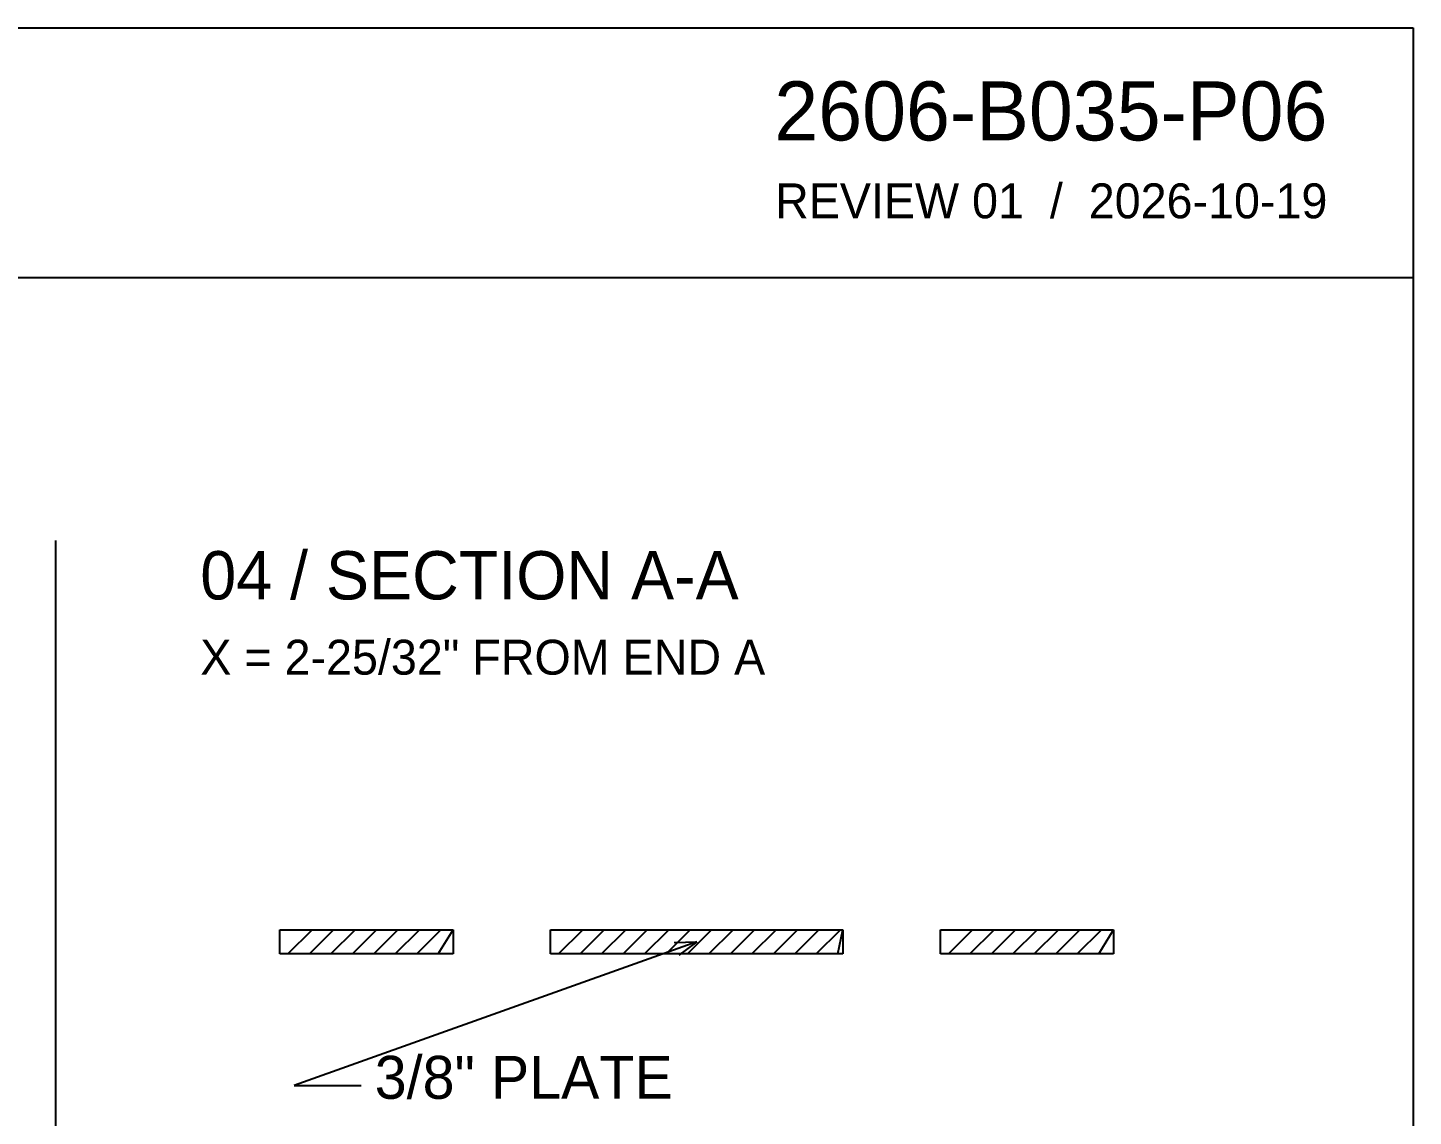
# Model space of a CAD drawing. Header units: inches. Extents: x 2 to 134, y 2 to 86.
# Drawn here: x 105.43 to 134.11, y 63.58 to 86.11 of the extents above; entities that cross this region are included whole.
import ezdxf
from ezdxf.enums import TextEntityAlignment as Align

# ---------------------------------------------------------------- set-up
doc = ezdxf.new("R2010")
doc.units = ezdxf.units.IN
doc.header["$MEASUREMENT"] = 0

msp = doc.modelspace()

# ---------------------------------------------------------------- linework, layer by layer
at = {"layer": 'ANNOTATION'}
for p, q in [((119.278, 67.194), (110.944, 64.222)), ((118.813, 67.176), (119.278, 67.194)), ((119.278, 67.194), (118.906, 66.914)), ((110.944, 64.222), (112.333, 64.222))]:
    msp.add_line(p, q, dxfattribs=at)
at = {"layer": 'OUTLINE'}
for p, q in [((1.889, 86.111), (134.111, 86.111)), ((134.111, 86.111), (134.111, 1.889)), ((1.889, 80.944), (134.111, 80.944)), ((106, 75.5), (106, 7.444)), ((110.649, 67.444), (114.234, 67.444)), ((110.649, 66.944), (110.649, 67.444)), ((110.816, 66.944), (111.316, 67.444)), ((111.26, 66.944), (111.76, 67.444)), ((111.704, 66.944), (112.204, 67.444)), ((112.149, 66.944), (112.649, 67.444)), ((112.593, 66.944), (113.093, 67.444)), ((113.038, 66.944), (113.538, 67.444)), ((113.482, 66.944), (113.982, 67.444)), ((113.927, 66.944), (114.234, 67.444)), ((114.234, 67.444), (114.234, 66.944)), ((116.253, 67.444), (122.303, 67.444)), ((116.253, 66.944), (116.253, 67.444)), ((116.419, 66.944), (116.919, 67.444)), ((116.864, 66.944), (117.364, 67.444)), ((117.308, 66.944), (117.808, 67.444)), ((117.753, 66.944), (118.253, 67.444)), ((118.197, 66.944), (118.697, 67.444)), ((118.642, 66.944), (119.142, 67.444)), ((119.086, 66.944), (119.586, 67.444)), ((119.53, 66.944), (120.03, 67.444)), ((119.975, 66.944), (120.475, 67.444)), ((120.419, 66.944), (120.919, 67.444)), ((120.864, 66.944), (121.364, 67.444)), ((121.308, 66.944), (121.808, 67.444)), ((121.753, 66.944), (122.253, 67.444)), ((122.197, 66.944), (122.303, 67.444)), ((122.303, 67.444), (122.303, 66.944)), ((124.322, 67.444), (127.907, 67.444)), ((124.322, 66.944), (124.322, 67.444)), ((124.488, 66.944), (124.988, 67.444)), ((124.933, 66.944), (125.433, 67.444)), ((125.377, 66.944), (125.877, 67.444)), ((125.822, 66.944), (126.322, 67.444)), ((126.266, 66.944), (126.766, 67.444)), ((126.71, 66.944), (127.21, 67.444)), ((127.155, 66.944), (127.655, 67.444)), ((127.599, 66.944), (127.907, 67.444)), ((127.907, 67.444), (127.907, 66.944)), ((114.234, 66.944), (110.649, 66.944)), ((122.303, 66.944), (116.253, 66.944)), ((127.907, 66.944), (124.322, 66.944))]:
    msp.add_line(p, q, dxfattribs=at)

# ---------------------------------------------------------------- texts
at = {"layer": 'ANNOTATION'}
for s, height, p in [('2606-B035-P06', 1.22222, (132.333, 83.778)), ('REVIEW 01  /  2026-10-19', 0.72222, (132.333, 82.167))]:
    msp.add_text(s, height=height, dxfattribs=at).set_placement(p, align=Align.RIGHT)
for s, height, p in [('04 / SECTION A-A', 1, (109, 74.278)), ('X = 2-25/32" FROM END A', 0.72222, (109, 72.722)), ('3/8" PLATE', 0.8889, (112.611, 63.944))]:
    msp.add_text(s, height=height, dxfattribs=at).set_placement(p)

doc.saveas('drawing.dxf')
